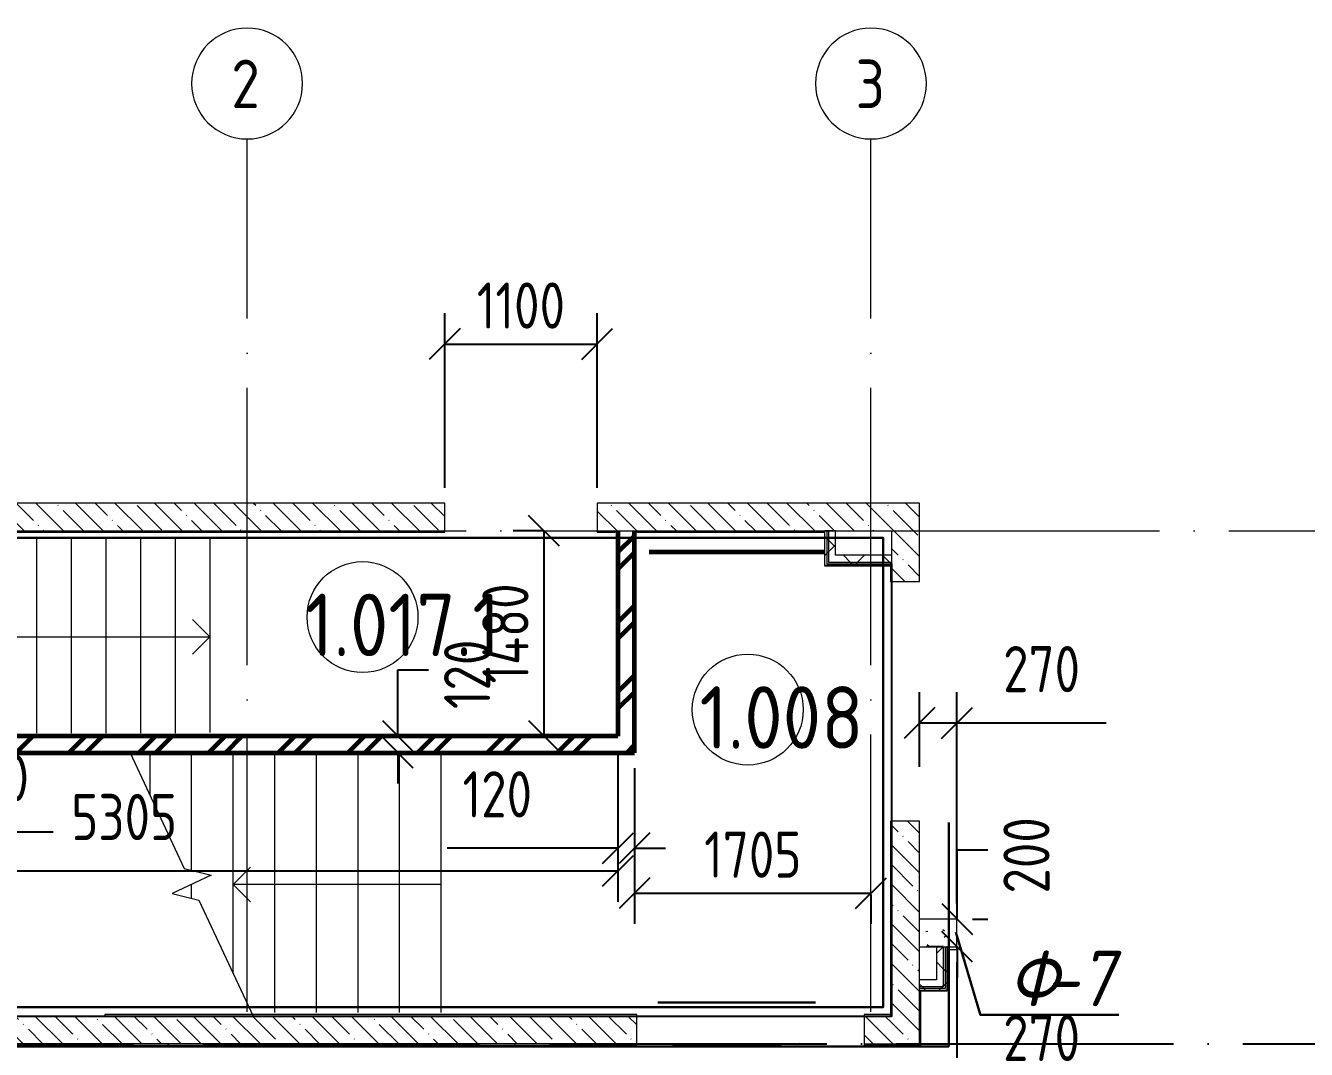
# Model space of a CAD drawing. Header units: millimetres. Extents: x -592259 to 288321, y -552984 to 293768.
# Drawn here: x 2652 to 11890, y 54635 to 62020 of the extents above; entities that cross this region are included whole.
import ezdxf

# ---------------------------------------------------------------- set-up
doc = ezdxf.new("R2010")
doc.units = ezdxf.units.MM
doc.linetypes.add('ADSK_Линия сетки', pattern=[2500, 2000, -250, 0, -250])
doc.layers.get('Defpoints').update_dxf_attribs({"color": 250})
for name, color, linetype, lineweight in [('0) кирпич', 30, 'Continuous', 60), ('2.2)Фарх остаток.', 1, 'Continuous', 30), ('4) Штукатурка', 6, 'Continuous', 30), ('4.1) Штук. 3 вып', 6, 'Continuous', 60), ('4.5) Штук Гипсовая по ЖБ', 6, 'Continuous', 30), ('4.6) Швы', 6, 'Continuous', 30), ('4.7) Штук. 6 вып.', 6, 'Continuous', 30), ('A-____-____-DIMS', 250, 'Continuous', 9), ('A-AREA-____-IDEN', 250, 'Continuous', 9), ('A-WALL-____-MCUT', 250, 'Continuous', 13), ('A-WALL-____-PATT', 250, 'Continuous', 13), ('A-WALL-FNSH-MCUT', 250, 'Continuous', 13), ('I-WALL-____-OTLN', 250, 'Continuous', 9), ('S-GRID-____-IDEN', 250, 'Continuous', 9), ('S-GRID-____-OTLN', 250, 'Continuous', 9), ('S-STRS-____-MBND', 250, 'Continuous', 5), ('S-STRS-____-OTLN', 250, 'Continuous', 5)]:
    doc.layers.add(name, color=color, linetype=linetype, lineweight=lineweight)
doc.styles.add('GOST Common', font='', dxfattribs={"width": 0.9, "height": 350})
doc.styles.add('ISOCPEUR_1', font='isocpeur.ttf', dxfattribs={"width": 0.9, "height": 250})
doc.styles.add('ISOCPEUR_I', font='isocpeui.ttf', dxfattribs={"width": 0.9, "height": 12.5})
doc.styles.get("Standard").update_dxf_attribs({"font": 'ГОСТ тип А.ttf'})
doc.styles.get('GOST Common').set_extended_font_data('GOST Common')
doc.dimstyles.new('А3', dxfattribs={"dimtxt": 333, "dimasz": 222, "dimexe": 222, "dimexo": 111, "dimgap": 111, "dimtad": 1, "dimtoh": 1, "dimdec": 0, "dimrnd": 0.0015, "dimzin": 0, "dimdsep": 46, "dimtxsty": 'Standard', "dimblk": 'OBLIQUE', "dimcen": 0, "dimclrd": 7, "dimclre": 7, "dimclrt": 7, "dimadec": 0, "dimazin": 0, "dimtfac": 1, "dimtdec": 0, "dimtofl": 0, "dimtmove": 0, "dimatfit": 3, "dimfxl": 1, "dimtolj": 1, "dimtzin": 0, "dimarcsym": 0})
pattern_1 = [(45, (0, 0), (-251.4472, 251.4472), []), (45, (0, 381), (-251.4472, 251.4472), [])]
pattern_2 = [(135, (0, 0), (-142.5612, -142.5612), []), (135, (142.56, 0), (-142.5612, -142.5612), [252.016, -50.403, 3.353, -47.05])]
pattern_3 = [(45, (0, 0), (-141.42136, 141.42136), []), (135, (0, 0), (-141.42136, -141.42136), [])]

# ---------------------------------------------------------------- blocks, each defined once
blk = doc.blocks.new('Ось сетки - Круг_Ø8 мм-39983606-Кладочный план на отм_ 0_000_ Секция 1_')
at = {"layer": 'S-GRID-____-IDEN'}
for start, end in [(360, 180), (180, 360)]:
    blk.add_arc((0, 0), 4, start, end, dxfattribs=at)
blk = doc.blocks.new('AAR_СКБ_Марка_Помещения - Номер-17325395-Кладочный план на отм_ 0_000_ Секция 1_')
at = {"layer": 'A-AREA-____-IDEN'}
blk.add_circle((0, 1.502), 4, dxfattribs=at)
blk = doc.blocks.new('_Oblique')
at = {"color": 0, "linetype": 'ByBlock', "lineweight": -2}
blk.add_line((-0.5, -0.5), (0.5, 0.5), dxfattribs=at)
blk = doc.blocks.new('DIMBLOCK262-Кладочный план на отм_ 0_000_ Секция 1_')
at = {"layer": 'A-____-____-DIMS', "color": 7, "lineweight": -2, "transparency": 16777216}
for p, q in [((6925, 56784), (6925, 55700.1)), ((1620, 55973.1), (1620, 56144.1)), ((1620, 55922.1), (6925, 55922.1))]:
    blk.add_line(p, q, dxfattribs=at)
at = {"layer": 'Defpoints', "color": 0, "transparency": 16777216}
for p in [(6925, 56895), (6925, 55922.1), (1620, 55862.1)]:
    blk.add_point(p, dxfattribs=at)
at = {"layer": 'A-____-____-DIMS', "color": 7, "lineweight": -2, "transparency": 16777216, "xscale": 222, "yscale": 222, "zscale": 222, "rotation": 180}
blk.add_blockref('_Oblique', (1620, 55922.1), dxfattribs=at)
at = {"layer": 'A-____-____-DIMS', "color": 7, "lineweight": -2, "transparency": 16777216, "xscale": 222, "yscale": 222, "zscale": 222}
blk.add_blockref('_Oblique', (6925, 55922.1), dxfattribs=at)
at = {"layer": 'A-____-____-DIMS', "color": 7, "transparency": 16777216, "insert": (2981.7, 56477.1), "char_height": 333, "width": 2.299, "attachment_point": 1, "line_spacing_factor": 1.022761}
blk.add_mtext('\\A1;5305', dxfattribs=at)
blk = doc.blocks.new('DIMBLOCK263-Кладочный план на отм_ 0_000_ Секция 1_')
at = {"layer": 'A-____-____-DIMS', "color": 7, "lineweight": -2, "transparency": 16777216}
for p, q in [((6925, 56784), (6925, 55863.8)), ((7045, 56664), (7045, 55863.8)), ((6925, 56085.8), (5692.9, 56085.8)), ((7045, 56085.8), (7267, 56085.8))]:
    blk.add_line(p, q, dxfattribs=at)
at = {"layer": 'Defpoints', "color": 0, "transparency": 16777216}
for p in [(6925, 56895), (7045, 56775), (7045, 56085.8)]:
    blk.add_point(p, dxfattribs=at)
at = {"layer": 'A-____-____-DIMS', "color": 7, "lineweight": -2, "transparency": 16777216, "xscale": 222, "yscale": 222, "zscale": 222}
blk.add_blockref('_Oblique', (6925, 56085.8), dxfattribs=at)
at = {"layer": 'A-____-____-DIMS', "color": 7, "lineweight": -2, "transparency": 16777216, "xscale": 222, "yscale": 222, "zscale": 222, "rotation": 180}
blk.add_blockref('_Oblique', (7045, 56085.8), dxfattribs=at)
at = {"layer": 'A-____-____-DIMS', "color": 7, "transparency": 16777216, "insert": (5803.9, 56640.8), "char_height": 333, "width": 1.678, "attachment_point": 1, "line_spacing_factor": 1.022761}
blk.add_mtext('\\A1;120', dxfattribs=at)
blk = doc.blocks.new('DIMBLOCK264-Кладочный план на отм_ 0_000_ Секция 1_')
at = {"layer": 'A-____-____-DIMS', "color": 7, "lineweight": -2, "transparency": 16777216}
for p, q in [((7045, 56664), (7045, 55540.1)), ((7045, 55762.1), (8750, 55762.1)), ((8750, 55751.1), (8750, 55540.1))]:
    blk.add_line(p, q, dxfattribs=at)
at = {"layer": 'Defpoints', "color": 0, "transparency": 16777216}
for p in [(7045, 56775), (8750, 55862.1), (8750, 55762.1)]:
    blk.add_point(p, dxfattribs=at)
at = {"layer": 'A-____-____-DIMS', "color": 7, "lineweight": -2, "transparency": 16777216, "xscale": 222, "yscale": 222, "zscale": 222, "rotation": 180}
blk.add_blockref('_Oblique', (7045, 55762.1), dxfattribs=at)
at = {"layer": 'A-____-____-DIMS', "color": 7, "lineweight": -2, "transparency": 16777216, "xscale": 222, "yscale": 222, "zscale": 222}
blk.add_blockref('_Oblique', (8750, 55762.1), dxfattribs=at)
at = {"layer": 'A-____-____-DIMS', "color": 7, "transparency": 16777216, "insert": (7897.5, 56039.6), "char_height": 333, "width": 2.114, "attachment_point": 5}
blk.add_mtext('\\A1;1705', dxfattribs=at)
blk = doc.blocks.new('DIMBLOCK265-Кладочный план на отм_ 0_000_ Секция 1_')
at = {"layer": 'A-____-____-DIMS', "color": 7, "lineweight": -2, "transparency": 16777216}
for p, q in [((6380.1, 58375), (6169.1, 58375)), ((6391.1, 58375), (6391.1, 56895)), ((6380.1, 56895), (6169.1, 56895))]:
    blk.add_line(p, q, dxfattribs=at)
at = {"layer": 'Defpoints', "color": 0, "transparency": 16777216}
for p in [(6491.1, 58375), (6391.1, 56895), (6491.1, 56895)]:
    blk.add_point(p, dxfattribs=at)
at = {"layer": 'A-____-____-DIMS', "color": 7, "lineweight": -2, "transparency": 16777216, "xscale": 222, "yscale": 222, "zscale": 222}
for p, rotation in [((6391.1, 58375), 90), ((6391.1, 56895), 270)]:
    blk.add_blockref('_Oblique', p, dxfattribs=dict(at, rotation=rotation))
at = {"layer": 'A-____-____-DIMS', "color": 7, "transparency": 16777216, "insert": (6113.6, 57635), "char_height": 333, "width": 2.382, "attachment_point": 5, "rotation": 90}
blk.add_mtext('\\A1;1480', dxfattribs=at)
blk = doc.blocks.new('DIMBLOCK266-Кладочный план на отм_ 0_000_ Секция 1_')
at = {"layer": 'A-____-____-DIMS', "color": 7, "lineweight": -2, "transparency": 16777216}
for p, q in [((5337.5, 56895), (5337.5, 57372.1)), ((5337.5, 57372.1), (5559.5, 57372.1)), ((6380.1, 56895), (5115.5, 56895)), ((6380.1, 56775), (5115.5, 56775)), ((5337.5, 56775), (5337.5, 56553))]:
    blk.add_line(p, q, dxfattribs=at)
at = {"layer": 'Defpoints', "color": 0, "transparency": 16777216}
for p in [(6491.1, 56895), (5337.5, 56775), (6491.1, 56775)]:
    blk.add_point(p, dxfattribs=at)
at = {"layer": 'A-____-____-DIMS', "color": 7, "lineweight": -2, "transparency": 16777216, "xscale": 222, "yscale": 222, "zscale": 222}
for p, rotation in [((5337.5, 56895), 270), ((5337.5, 56775), 90)]:
    blk.add_blockref('_Oblique', p, dxfattribs=dict(at, rotation=rotation))
at = {"layer": 'A-____-____-DIMS', "color": 7, "transparency": 16777216, "insert": (5670.5, 57089.1), "char_height": 333, "width": 1.678, "attachment_point": 1, "rotation": 90, "line_spacing_factor": 1.022761}
blk.add_mtext('\\A1;120', dxfattribs=at)
blk = doc.blocks.new('DIMBLOCK290-Кладочный план на отм_ 0_000_ Секция 1_')
at = {"layer": 'A-____-____-DIMS', "color": 7, "lineweight": -2, "transparency": 16777216}
for p, q in [((9370, 55264), (9370, 54106.8)), ((9100, 54564), (9100, 54106.8)), ((9100, 54328.8), (9370, 54328.8)), ((9370, 54328.8), (10446.7, 54328.8))]:
    blk.add_line(p, q, dxfattribs=at)
at = {"layer": 'Defpoints', "color": 0, "transparency": 16777216}
for p in [(9370, 55375), (9100, 54675), (9370, 54328.8)]:
    blk.add_point(p, dxfattribs=at)
at = {"layer": 'A-____-____-DIMS', "color": 7, "lineweight": -2, "transparency": 16777216, "xscale": 222, "yscale": 222, "zscale": 222, "rotation": 180}
blk.add_blockref('_Oblique', (9100, 54328.8), dxfattribs=at)
at = {"layer": 'A-____-____-DIMS', "color": 7, "lineweight": -2, "transparency": 16777216, "xscale": 222, "yscale": 222, "zscale": 222}
blk.add_blockref('_Oblique', (9370, 54328.8), dxfattribs=at)
at = {"layer": 'A-____-____-DIMS', "color": 7, "transparency": 16777216, "insert": (9703, 54883.8), "char_height": 333, "width": 1.862, "attachment_point": 1, "line_spacing_factor": 1.022761}
blk.add_mtext('\\A1;270', dxfattribs=at)
blk = doc.blocks.new('DIMBLOCK291-Кладочный план на отм_ 0_000_ Секция 1_')
at = {"layer": 'A-____-____-DIMS', "color": 7, "lineweight": -2, "transparency": 16777216}
for p, q in [((9371.9, 55575), (9371.9, 56075.1)), ((9371.9, 56075.1), (9593.9, 56075.1)), ((9481, 55575), (9593.9, 55575)), ((9269.7, 55375), (9149.9, 55375)), ((9371.9, 55375), (9371.9, 55153))]:
    blk.add_line(p, q, dxfattribs=at)
at = {"layer": 'Defpoints', "color": 0, "transparency": 16777216}
for p in [(9370, 55575), (9371.9, 55375), (9380.7, 55375)]:
    blk.add_point(p, dxfattribs=at)
at = {"layer": 'A-____-____-DIMS', "color": 7, "lineweight": -2, "transparency": 16777216, "xscale": 222, "yscale": 222, "zscale": 222}
for p, rotation in [((9371.9, 55575), 270), ((9371.9, 55375), 90)]:
    blk.add_blockref('_Oblique', p, dxfattribs=dict(at, rotation=rotation))
at = {"layer": 'A-____-____-DIMS', "color": 7, "transparency": 16777216, "insert": (9704.9, 55758.7), "char_height": 333, "width": 1.862, "attachment_point": 1, "rotation": 90, "line_spacing_factor": 1.022761}
blk.add_mtext('\\A1;200', dxfattribs=at)
blk = doc.blocks.new('DIMBLOCK299-Кладочный план на отм_ 0_000_ Секция 1_')
at = {"layer": 'A-____-____-DIMS', "color": 7, "lineweight": -2, "transparency": 16777216}
for p, q in [((9100, 56673.1), (9100, 57211.3)), ((9370, 55686), (9370, 57211.3)), ((9100, 56989.3), (9370, 56989.3)), ((9370, 56989.3), (10446.7, 56989.3))]:
    blk.add_line(p, q, dxfattribs=at)
at = {"layer": 'Defpoints', "color": 0, "transparency": 16777216}
for p in [(9370, 56989.3), (9100, 56562.1), (9370, 55575)]:
    blk.add_point(p, dxfattribs=at)
at = {"layer": 'A-____-____-DIMS', "color": 7, "lineweight": -2, "transparency": 16777216, "xscale": 222, "yscale": 222, "zscale": 222, "rotation": 180}
blk.add_blockref('_Oblique', (9100, 56989.3), dxfattribs=at)
at = {"layer": 'A-____-____-DIMS', "color": 7, "lineweight": -2, "transparency": 16777216, "xscale": 222, "yscale": 222, "zscale": 222}
blk.add_blockref('_Oblique', (9370, 56989.3), dxfattribs=at)
at = {"layer": 'A-____-____-DIMS', "color": 7, "transparency": 16777216, "insert": (9703, 57544.3), "char_height": 333, "width": 1.862, "attachment_point": 1, "line_spacing_factor": 1.022761}
blk.add_mtext('\\A1;270', dxfattribs=at)
blk = doc.blocks.new('DIMBLOCK411-Кладочный план на отм_ 0_000_ Секция 1_')
at = {"layer": 'A-____-____-DIMS', "color": 7, "lineweight": -2, "transparency": 16777216}
for p, q in [((1500, 55973.1), (1500, 56424.8)), ((1620, 55973.1), (1620, 56424.8)), ((1500, 56202.8), (1278, 56202.8)), ((1620, 56202.8), (2852.1, 56202.8))]:
    blk.add_line(p, q, dxfattribs=at)
at = {"layer": 'Defpoints', "color": 0, "transparency": 16777216}
for p in [(1620, 56202.8), (1500, 55862.1), (1620, 55862.1)]:
    blk.add_point(p, dxfattribs=at)
at = {"layer": 'A-____-____-DIMS', "color": 7, "lineweight": -2, "transparency": 16777216, "xscale": 222, "yscale": 222, "zscale": 222}
blk.add_blockref('_Oblique', (1500, 56202.8), dxfattribs=at)
at = {"layer": 'A-____-____-DIMS', "color": 7, "lineweight": -2, "transparency": 16777216, "xscale": 222, "yscale": 222, "zscale": 222, "rotation": 180}
blk.add_blockref('_Oblique', (1620, 56202.8), dxfattribs=at)
at = {"layer": 'A-____-____-DIMS', "color": 7, "transparency": 16777216, "insert": (2175, 56757.8), "char_height": 333, "width": 1.678, "attachment_point": 1, "line_spacing_factor": 1.022761}
blk.add_mtext('\\A1;120', dxfattribs=at)
blk = doc.blocks.new('DIMBLOCK415-Кладочный план на отм_ 0_000_ Секция 1_')
at = {"layer": 'A-____-____-DIMS', "color": 7, "lineweight": -2, "transparency": 16777216}
for p, q in [((5675, 58686), (5675, 59945)), ((6775, 58686), (6775, 59945)), ((5675, 59723), (6775, 59723))]:
    blk.add_line(p, q, dxfattribs=at)
at = {"layer": 'Defpoints', "color": 0, "transparency": 16777216}
for p in [(6775, 59723), (5675, 58575), (6775, 58575)]:
    blk.add_point(p, dxfattribs=at)
at = {"layer": 'A-____-____-DIMS', "color": 7, "lineweight": -2, "transparency": 16777216, "xscale": 222, "yscale": 222, "zscale": 222, "rotation": 180}
blk.add_blockref('_Oblique', (5675, 59723), dxfattribs=at)
at = {"layer": 'A-____-____-DIMS', "color": 7, "lineweight": -2, "transparency": 16777216, "xscale": 222, "yscale": 222, "zscale": 222}
blk.add_blockref('_Oblique', (6775, 59723), dxfattribs=at)
at = {"layer": 'A-____-____-DIMS', "color": 7, "transparency": 16777216, "insert": (6225, 60000.5), "char_height": 333, "width": 2.114, "attachment_point": 5}
blk.add_mtext('\\A1;1100', dxfattribs=at)

msp = doc.modelspace()

# ---------------------------------------------------------------- hatches: boundary and pattern name
at = {"layer": '0) кирпич'}
h = msp.add_hatch(dxfattribs=at)
h.set_pattern_fill('FP_2', color=256, style=0, pattern_type=2)
h.set_pattern_definition(pattern_1)
h.paths.add_polyline_path([(7045, 56895.0006), (7045, 58375.0006), (6925, 58375.0006), (6925, 56895.0006)])
h = msp.add_hatch(dxfattribs=at)
h.set_pattern_fill('FP_2', color=256, style=0, pattern_type=2)
h.set_pattern_definition(pattern_1)
h.paths.add_polyline_path([(7045, 56775.0006), (7045, 56895.0006), (1500, 56895.0006), (1500, 56775.0006), (5528.8894, 56775.0006)])
at = {"layer": 'A-WALL-____-PATT', "lineweight": 15}
h = msp.add_hatch(dxfattribs=at)
h.set_pattern_fill('FP_8', color=256, style=0, pattern_type=2)
h.set_pattern_definition(pattern_2)
h.paths.add_polyline_path([(8900, 58375.0006), (8900, 58575.0006), (6775, 58575.0006), (6775, 58375.0006), (8827.4599, 58375.0006)])
h.paths.add_polyline_path([(5528.8894, 58375.0006), (5675, 58375.0006), (5675, 58575.0006), (0.0389, 58575.0006), (0.0389, 58375.0006), (3329.8423, 58375.0006)])
h = msp.add_hatch(dxfattribs=at)
h.set_pattern_fill('FP_8', color=256, style=0, pattern_type=2)
h.set_pattern_definition(pattern_2)
h.paths.add_polyline_path([(8900, 54675.0006), (9100, 54675.0006), (9100, 56280), (8900, 56280), (8900, 54719.0623)])
h.paths.add_polyline_path([(8900, 58010), (9100, 58010), (9100, 58575.0006), (8900, 58575.0006), (8900, 58125.35)])
h = msp.add_hatch(dxfattribs=at)
h.set_pattern_fill('FP_28', color=42, style=0, pattern_type=2)
h.set_pattern_definition(pattern_3)
h.paths.add_polyline_path([(8442.8783, 58200.35), (8492.8783, 58200.35), (8492.8783, 58375.0006), (8442.8783, 58375.0006)])
h = msp.add_hatch(dxfattribs=at)
h.set_pattern_fill('FP_28', color=42, style=0, pattern_type=2)
h.set_pattern_definition(pattern_3)
h.paths.add_polyline_path([(8900, 58150.35), (8900, 58200.35), (8442.8783, 58200.35), (8442.8783, 58150.35), (8827.4599, 58150.35)])
h = msp.add_hatch(dxfattribs=at)
h.set_pattern_fill('FP_9', color=256, style=0, pattern_type=2)
h.set_pattern_definition([(50, (0, 0), (364.368, -31.8783), [38.1, -419.1]), (355, (0, 0), (-70.4859, 382.1133), [30.48, -335.28]), (100.451, (30.36, -2.66), (293.885, 350.2334), [32.38, -356.18]), (46.184, (0, 101.6), (542.1585, -84.086), [57.15, -628.65]), (96.636, (45.2, 94.6), (474.805, 494.8554), [48.57, -534.27]), (351.184, (0, 101.6), (474.81, 494.85), [45.72, -502.92]), (21, (50.8, 76.2), (303.2285, -204.5305), [38.1, -419.1]), (326, (50.8, 76.2), (123.604, 368.376), [30.48, -335.28]), (71.451, (76.07, 59.16), (426.8341, 163.8427), [32.38, -356.18]), (37.5, (0, 0), (6.17665, 169.11015), [16.764, -314.452, 16.764, -323.596, -336.55]), (37.5, (0, 0), (6.17665, 169.11015), [-671.576, 16.764, -319.786]), (7.5, (0, 0), (133.6389, 200.3615), [16.764, -177.292, 16.764, -306.832, -128.27]), (7.5, (0, 0), (133.6389, 200.3615), [-517.652, 16.764, -111.506]), (327.5, (-113.28, 0), (271.18182, -11.45836), [16.764, -110.236, 16.764, -379.476, -525.78]), (327.5, (-113.28, 0), (271.18182, -11.45836), [-523.24, 16.764, -509.016]), (317.5, (-164.08, 0), (296.2585, 50.8528), [16.764, -148.336, 16.764, -246.38, -373.38]), (317.5, (-164.08, 0), (296.2585, 50.8528), [-428.244, 16.764, -356.616])])
h.paths.add_polyline_path([(9299.7935, 55375), (9370, 55375), (9370, 55575), (9100, 55575), (9100, 55375), (9296.7935, 55375)])
h = msp.add_hatch(dxfattribs=at)
h.set_pattern_fill('FP_28', color=42, style=0, pattern_type=2)
h.set_pattern_definition(pattern_3)
h.paths.add_polyline_path([(9271.7935, 55135.1087), (9271.7935, 55375), (9221.7935, 55375), (9221.7935, 55135.1087)])
h = msp.add_hatch(dxfattribs=at)
h.set_pattern_fill('FP_28', color=42, style=0, pattern_type=2)
h.set_pattern_definition(pattern_3)
h.paths.add_polyline_path([(9271.7935, 55085.1087), (9271.7935, 55135.1087), (9100, 55135.1087), (9100, 55085.1087), (9102.3407, 55085.1087)])
h = msp.add_hatch(dxfattribs=at)
h.set_pattern_fill('FP_8', color=256, style=0, pattern_type=2)
h.set_pattern_definition(pattern_2)
h.paths.add_polyline_path([(8900, 54675.0006), (8900, 54875.0006), (8700.0219, 54875.0006), (8700.0219, 54675.0006), (8827.4599, 54675.0006)])
h.paths.add_polyline_path([(6670, 54675.0006), (7060.0219, 54675.0006), (7060.0219, 54875.0006), (0.0389, 54875.0006), (0.0389, 54675.0006), (5528.8894, 54675.0006)])
at = {"layer": 'I-WALL-____-OTLN'}
h = msp.add_hatch(dxfattribs=at)
h.set_pattern_fill('FP_28', color=30, style=0, pattern_type=2)
h.set_pattern_definition(pattern_3)
h.paths.add_polyline_path([(8430.3783, 58137.85), (8430.3783, 58375.0006), (8417.8783, 58375.0006), (8417.8783, 58137.85)])
h = msp.add_hatch(dxfattribs=at)
h.set_pattern_fill('FP_28', color=30, style=0, pattern_type=2)
h.set_pattern_definition(pattern_3)
h.paths.add_polyline_path([(8442.8783, 58150.35), (8442.8783, 58375.0006), (8430.3783, 58375.0006), (8430.3783, 58150.35)])
h = msp.add_hatch(dxfattribs=at)
h.set_pattern_fill('FP_28', color=30, style=0, pattern_type=2)
h.set_pattern_definition(pattern_3)
h.paths.add_polyline_path([(8900, 58125.35), (8900, 58137.85), (8417.8783, 58137.85), (8417.8783, 58125.35), (8827.4599, 58125.35)])
h = msp.add_hatch(dxfattribs=at)
h.set_pattern_fill('FP_28', color=30, style=0, pattern_type=2)
h.set_pattern_definition(pattern_3)
h.paths.add_polyline_path([(8900, 58137.85), (8900, 58150.35), (8430.3783, 58150.35), (8430.3783, 58137.85), (8827.4599, 58137.85)])
h = msp.add_hatch(dxfattribs=at)
h.set_pattern_fill('FP_28', color=30, style=0, pattern_type=2)
h.set_pattern_definition(pattern_3)
h.paths.add_polyline_path([(9271.7935, 55085.1087), (9284.2935, 55085.1087), (9284.2935, 55375), (9271.7935, 55375), (9271.7935, 55135.1087)])
h = msp.add_hatch(dxfattribs=at)
h.set_pattern_fill('FP_28', color=30, style=0, pattern_type=2)
h.set_pattern_definition(pattern_3)
h.paths.add_polyline_path([(9296.7935, 55072.6087), (9296.7935, 55375), (9284.2935, 55375), (9284.2935, 55072.6087)])
h = msp.add_hatch(dxfattribs=at)
h.set_pattern_fill('FP_28', color=30, style=0, pattern_type=2)
h.set_pattern_definition(pattern_3)
h.paths.add_polyline_path([(9102.3407, 55072.6087), (9284.2935, 55072.6087), (9284.2935, 55085.1087), (9100, 55085.1087), (9100, 55072.6087)])
h = msp.add_hatch(dxfattribs=at)
h.set_pattern_fill('FP_28', color=30, style=0, pattern_type=2)
h.set_pattern_definition(pattern_3)
h.paths.add_polyline_path([(9100, 55060.1087), (9296.7935, 55060.1087), (9296.7935, 55072.6087), (9100, 55072.6087)])

# ---------------------------------------------------------------- linework, layer by layer
at = {"linetype": 'ADSK_Линия сетки'}
msp.add_line((-3569.5512, 54675.0006), (72376.0288, 54675.0006), dxfattribs=at)
msp.add_lwpolyline([(1620, 54875.0006), (8900, 54875.0006), (8900, 58137.85)])
at = {"layer": '0) кирпич'}
for p, q in [((6925, 58375.0006), (6925, 56895.0006)), ((7045, 56775.0006), (7045, 58375.0006)), ((6925, 56895.0006), (1500, 56895.0006)), ((1620, 56775.0006), (7045, 56775.0006))]:
    msp.add_line(p, q, dxfattribs=at)
at = {"layer": '2.2)Фарх остаток.'}
for points in [[(9360.9438, 55481.1119), (9537.3993, 54887.8071)], [(10537.3993, 54884.6633), (9537.3993, 54884.6633)]]:
    msp.add_lwpolyline(points, close=True, dxfattribs=at)
at = {"layer": '4) Штукатурка'}
msp.add_line((9312.6569, 54655.0006), (9312.6569, 56270.1854), dxfattribs=at)
at = {"layer": '4.1) Штук. 3 вып'}
msp.add_lwpolyline([(7149.7527, 58223.3845), (8414.8783, 58223.3845)], dxfattribs=at)
at = {"layer": '4.5) Штук Гипсовая по ЖБ'}
msp.add_line((9312.6569, 54655.0006), (168.377, 54655.0006), dxfattribs=at)
at = {"layer": '4.6) Швы'}
for points in [[(8350.402, 54972.2535), (7212.7923, 54972.2535)], [(7185.27, 54655.0006), (8233.8574, 54675.0006)]]:
    msp.add_lwpolyline(points, dxfattribs=at)
at = {"layer": '4.7) Штук. 6 вып.'}
msp.add_lwpolyline([(50, 58325.0006), (8837.67, 58325.0006), (8837.67, 54938.7849), (50, 54938.7849)], close=True, dxfattribs=at)
at = {"layer": 'A-WALL-____-MCUT', "lineweight": 15}
for p, q in [((5675, 58575.0006), (0.0389, 58575.0006)), ((5675, 58375.0006), (5675, 58575.0006)), ((9100, 58575.0006), (6775, 58575.0006)), ((6775, 58575.0006), (6775, 58375.0006)), ((9100, 58010), (9100, 58575.0006)), ((0, 58375.0006), (5675, 58375.0006)), ((6775, 58375.0006), (8900, 58375.0006)), ((6905, 58365.0006), (6905, 58375.0006)), ((7065, 58365.0006), (7045, 58365.0006)), ((8414.8783, 58375.0006), (8414.8783, 58122.35)), ((8417.8783, 58125.35), (8417.8783, 58375.0006)), ((8430.3783, 58375.0006), (8430.3783, 58137.85)), ((8492.8783, 58375.0006), (8442.8783, 58375.0006)), ((8442.8783, 58375.0006), (8442.8783, 58150.35)), ((8492.8783, 58200.35), (8492.8783, 58375.0006)), ((8900, 58010), (8900, 58375.0006)), ((8900, 58200.35), (8492.8783, 58200.35)), ((8414.8783, 58122.35), (8900, 58122.35)), ((8900, 58125.35), (8417.8783, 58125.35)), ((8430.3783, 58137.85), (8900, 58137.85)), ((8442.8783, 58150.35), (8900, 58150.35)), ((8900, 58010), (9100, 58010)), ((9100, 56280), (8900, 56280)), ((8900, 56280), (8900, 54875.0006)), ((9100, 54675.0006), (9100, 56280)), ((9370, 55575), (9100, 55575)), ((9370, 55375), (9370, 55575)), ((9100, 55375), (9296.7935, 55375)), ((9221.7935, 55375), (9221.7935, 55135.1087)), ((9271.7935, 55375), (9271.7935, 55085.1087)), ((9284.2935, 55375), (9284.2935, 55072.6087)), ((9296.7935, 55375), (9296.7935, 55060.1087)), ((9299.7935, 55375), (9370, 55375)), ((9299.7935, 55057.1087), (9299.7935, 55375)), ((9221.7935, 55135.1087), (9100, 55135.1087)), ((9271.7935, 55085.1087), (9100, 55085.1087)), ((9284.2935, 55072.6087), (9100, 55072.6087)), ((9296.7935, 55060.1087), (9100, 55060.1087)), ((9100, 55057.1087), (9299.7935, 55057.1087)), ((1620, 54875.0006), (7060.0219, 54875.0006)), ((7060.0219, 54675.0006), (7060.0219, 54875.0006)), ((8700.0219, 54875.0006), (8700.0219, 54675.0006)), ((8700.0219, 54875.0006), (8900, 54875.0006)), ((7060.0219, 54675.0006), (-200.0219, 54675.0006)), ((6670, 54665.0006), (6670, 54675.0006)), ((8700.0219, 54675.0006), (9100, 54675.0006)), ((9100, 54675.0006), (9110, 54675.0006))]:
    msp.add_line(p, q, dxfattribs=at)
at = {"layer": 'A-WALL-FNSH-MCUT', "lineweight": 15}
for p, q in [((0, 58365.0006), (5675, 58365.0006)), ((5675, 58365.0006), (5675, 58375.0006)), ((6775, 58375.0006), (6775, 58365.0006)), ((6775, 58365.0006), (6905, 58365.0006)), ((7065, 58365.0006), (8414.8783, 58365.0006)), ((8442.8783, 58375.0006), (8417.8783, 58375.0006)), ((8890, 58122.35), (8890, 58010)), ((8890, 58010), (8900, 58010)), ((3549.9497, 56775.0006), (3549.9497, 56755.0006)), ((8900, 56280), (8890, 56280)), ((8890, 56280), (8890, 54875.0006)), ((9299.7935, 55375), (9296.7935, 55375)), ((9296.7935, 55355), (9370, 55355)), ((9370, 55355), (9370, 55375)), ((9110, 54665.0006), (9110, 55057.1087)), ((7060.0219, 54885.0006), (3224.9497, 54885.0006)), ((3224.9497, 54885.0006), (3224.9497, 54875.0006)), ((7060.0219, 54875.0006), (7060.0219, 54885.0006)), ((8900, 54885.0006), (8700.0219, 54885.0006)), ((8700.0219, 54885.0006), (8700.0219, 54875.0006)), ((234.9781, 54665.0006), (7060.0219, 54665.0006)), ((7060.0219, 54665.0006), (7060.0219, 54675.0006)), ((8700.0219, 54675.0006), (8700.0219, 54665.0006)), ((8700.0219, 54665.0006), (9110, 54665.0006))]:
    msp.add_line(p, q, dxfattribs=at)
at = {"layer": 'S-GRID-____-OTLN', "linetype": 'ADSK_Линия сетки'}
for p, q in [((4250, 39906.0281), (4250, 61202.0051)), ((8750, 39906.0281), (8750, 61202.0051)), ((-3669.3683, 58375.0006), (72376.0288, 58375.0006))]:
    msp.add_line(p, q, dxfattribs=at)
at = {"layer": 'S-STRS-____-MBND'}
for p, q in [((3406.9574, 56775.0006), (3797.1224, 55938.2891)), ((3991.5603, 55891.0347), (3708.3391, 55758.9665)), ((3797.1224, 55938.2891), (3991.5603, 55891.0347)), ((3708.3391, 55758.9665), (3902.777, 55711.7121)), ((3902.777, 55711.7121), (4292.942, 54875.0006))]:
    msp.add_line(p, q, dxfattribs=at)
at = {"layer": 'S-STRS-____-OTLN'}
for p, q in [((2480, 58325.0006), (2730, 58325.0006)), ((2730, 58325.0006), (2980, 58325.0006)), ((2730, 58325.0006), (2730, 56915.0006)), ((2730, 58325.0006), (2730, 56915.0006)), ((2980, 58325.0006), (3230, 58325.0006)), ((2980, 58325.0006), (2980, 56915.0006)), ((2980, 58325.0006), (2980, 56915.0006)), ((3230, 58325.0006), (3480, 58325.0006)), ((3230, 58325.0006), (3230, 56915.0006)), ((3230, 58325.0006), (3230, 56915.0006)), ((3480, 58325.0006), (3730, 58325.0006)), ((3480, 58325.0006), (3480, 56915.0006)), ((3480, 58325.0006), (3480, 56915.0006)), ((3730, 58325.0006), (3980, 58325.0006)), ((3730, 58325.0006), (3730, 56915.0006)), ((3730, 58325.0006), (3730, 56915.0006)), ((3980, 58325.0006), (3980, 56920.0012)), ((3549.9497, 56775.0006), (3406.9574, 56775.0006)), ((3549.9497, 56468.3527), (3549.9497, 56775.0006)), ((3549.9497, 56468.3527), (3549.9497, 56775.0006)), ((3849.9497, 55925.4504), (3849.9497, 56755.0006)), ((3849.9497, 55925.4504), (3849.9497, 56755.0006)), ((4149.9497, 55181.6485), (4149.9497, 56755.0006)), ((4149.9497, 55181.6485), (4149.9497, 56755.0006)), ((4449.9497, 54900.0012), (4449.9497, 56755.0006)), ((4449.9497, 54900.0012), (4449.9497, 56755.0006)), ((4749.9497, 54900.0012), (4749.9497, 56755.0006)), ((4749.9497, 54900.0012), (4749.9497, 56755.0006)), ((5049.9497, 54900.0012), (5049.9497, 56755.0006)), ((5049.9497, 54900.0012), (5049.9497, 56755.0006)), ((5349.9497, 54900.0012), (5349.9497, 56755.0006)), ((5349.9497, 54900.0012), (5349.9497, 56755.0006)), ((5649.9497, 54900.0012), (5649.9497, 56755.0006)), ((5649.9497, 54900.0012), (5649.9497, 56755.0006)), ((3849.9497, 55724.5508), (3849.9497, 55825.0006)), ((3849.9497, 55724.5508), (3849.9497, 55825.0006))]:
    msp.add_line(p, q, dxfattribs=at)
at = {"layer": 'S-STRS-____-OTLN', "lineweight": 9}
for p, q in [((3980, 57610.0006), (3855, 57735.0006)), ((2480, 57610.0006), (2730, 57610.0006)), ((2730, 57610.0006), (2980, 57610.0006)), ((2980, 57610.0006), (3230, 57610.0006)), ((3230, 57610.0006), (3480, 57610.0006)), ((3480, 57610.0006), (3730, 57610.0006)), ((3730, 57610.0006), (3980, 57610.0006)), ((3980, 57610.0006), (3855, 57485.0006)), ((4149.9497, 55825.0006), (4274.9497, 55950.0006)), ((4449.9497, 55825.0006), (4149.9497, 55825.0006)), ((4149.9497, 55825.0006), (4274.9497, 55700.0006)), ((4749.9497, 55825.0006), (4449.9497, 55825.0006)), ((5049.9497, 55825.0006), (4749.9497, 55825.0006)), ((5349.9497, 55825.0006), (5049.9497, 55825.0006)), ((5649.9497, 55825.0006), (5349.9497, 55825.0006))]:
    msp.add_line(p, q, dxfattribs=at)

# ---------------------------------------------------------------- block references
at = {"layer": 'A-AREA-____-IDEN', "xscale": 99.99999999999993, "yscale": 99.99999999999993, "zscale": 99.99999999999993}
for p in [(5082.5885, 57602.8212), (7861.1811, 56935.2013)]:
    msp.add_blockref('AAR_СКБ_Марка_Помещения - Номер-17325395-Кладочный план на отм_ 0_000_ Секция 1_', p, dxfattribs=at)
at = {"layer": 'S-GRID-____-IDEN', "xscale": 99.99999999999993, "yscale": 99.99999999999993, "zscale": 99.99999999999993}
for p in [(4250, 61602.0051), (8750, 61602.0051)]:
    msp.add_blockref('Ось сетки - Круг_Ø8 мм-39983606-Кладочный план на отм_ 0_000_ Секция 1_', p, dxfattribs=at)

# ---------------------------------------------------------------- texts
at = {"layer": '2.2)Фарх остаток.', "char_height": 400, "attachment_point": 1, "style": 'ISOCPEUR_I'}
for s, insert, width in [('\\fISOCPEUR|b0|i1|c204|p34|;Ф', (9740.7046, 55345.9903), 312.658125), ('\\fISOCPEUR|b0|i1|c204|p34|;Ф', (9740.7046, 55345.9903), 312.658125), ('-7', (9998.6733, 55345.9903), 448.945), ('-7', (9998.6733, 55345.9903), 448.945)]:
    msp.add_mtext(s, dxfattribs=dict(at, insert=insert, width=width))
at = {"layer": 'A-AREA-____-IDEN', "char_height": 450, "attachment_point": 1, "style": 'ISOCPEUR_1'}
for s, insert, width in [('1.017.1', (4669.0643, 57921.5517), 959.619937), ('1.008', (7513.3569, 57253.9318), 800.885812)]:
    msp.add_mtext(s, dxfattribs=dict(at, insert=insert, width=width))
at = {"layer": 'S-GRID-____-IDEN', "color": 18, "true_color": 0x000000, "char_height": 350, "attachment_point": 1, "style": 'GOST Common'}
for s, insert, width in [('\\fGOST Common|b0|i0|c204|p34|;\\W.9;2', (4136.2193, 61774.5385), 274.177125), ('\\fGOST Common|b0|i0|c204|p34|;\\W.9;3', (8638.9193, 61774.5385), 266.961937)]:
    msp.add_mtext(s, dxfattribs=dict(at, insert=insert, width=width))

# ---------------------------------------------------------------- dimensions: what is measured, and where the dimension line sits
at = {"layer": 'A-____-____-DIMS'}
for base, p1, p2, picture, middle in [((6775, 59723.0453), (5675, 58575.0006), (6775, 58575.0006), 'DIMBLOCK415-Кладочный план на отм_ 0_000_ Секция 1_', (6225, 60000.5453)), ((8750, 55762.0862), (7045, 56775.0006), (8750, 55862.0711), 'DIMBLOCK264-Кладочный план на отм_ 0_000_ Секция 1_', (7897.5, 56039.5862))]:
    dim = msp.add_linear_dim(base=base, p1=p1, p2=p2, dimstyle='А3', dxfattribs=at)
    dim.commit()
    dim.dimension.update_dxf_attribs({"geometry": picture, "text_midpoint": middle})
dim = msp.add_linear_dim(base=(6391.1497, 56895.0006), p1=(6491.1346, 58375.0006), p2=(6491.1346, 56895.0006), angle=90, dimstyle='А3', dxfattribs=at)
dim.commit()
dim.dimension.update_dxf_attribs({"geometry": 'DIMBLOCK265-Кладочный план на отм_ 0_000_ Секция 1_', "text_midpoint": (6113.6497, 57635.0006)})
for base, p1, p2, picture, middle in [((5337.4553, 56775.0006), (6491.1346, 56895.0006), (6491.1346, 56775.0006), 'DIMBLOCK266-Кладочный план на отм_ 0_000_ Секция 1_', (5892.4553, 57372.1425)), ((9371.9221, 55375), (9370, 55575), (9380.692, 55375), 'DIMBLOCK291-Кладочный план на отм_ 0_000_ Секция 1_', (9926.9221, 56075.0714))]:
    dim = msp.add_linear_dim(base=base, p1=p1, p2=p2, angle=90, dimstyle='А3', dxfattribs=at)
    dim.commit()
    dim.dimension.update_dxf_attribs({"geometry": picture, "text_midpoint": middle, "dimtype": 160, "text_rotation": 90})
for base, p1, p2, picture, middle in [((9370, 56989.3295), (9100, 56562.0711), (9370, 55575), 'DIMBLOCK299-Кладочный план на отм_ 0_000_ Секция 1_', (10019.35, 56989.3295)), ((6925, 55922.1466), (1620, 55862.0711), (6925, 56895.0006), 'DIMBLOCK262-Кладочный план на отм_ 0_000_ Секция 1_', (3414.6013, 55922.1466)), ((7045, 56085.7747), (6925, 56895.0006), (7045, 56775.0006), 'DIMBLOCK263-Кладочный план на отм_ 0_000_ Секция 1_', (6086.95, 56085.7747)), ((1620, 56202.7534), (1500, 55862.0711), (1620, 55862.0711), 'DIMBLOCK411-Кладочный план на отм_ 0_000_ Секция 1_', (2458.05, 56202.7534)), ((9370, 54328.774), (9100, 54675.0006), (9370, 55375), 'DIMBLOCK290-Кладочный план на отм_ 0_000_ Секция 1_', (10019.35, 54328.774))]:
    dim = msp.add_linear_dim(base=base, p1=p1, p2=p2, dimstyle='А3', dxfattribs=at)
    dim.commit()
    dim.dimension.update_dxf_attribs({"geometry": picture, "text_midpoint": middle, "dimtype": 160})

doc.saveas('drawing.dxf')
